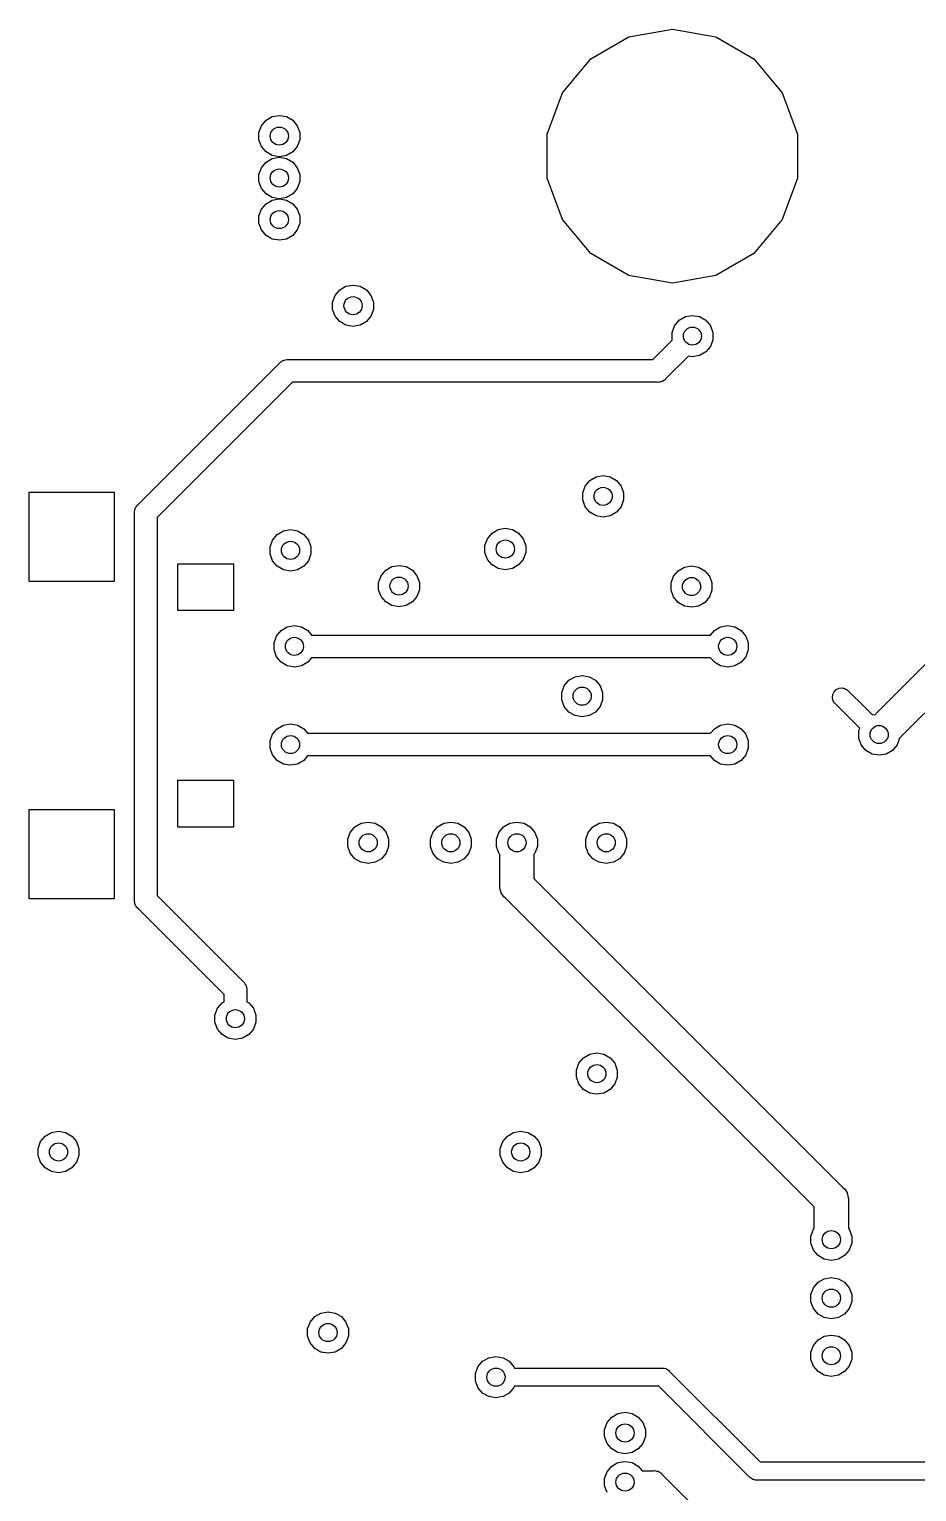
# Model space of a CAD drawing. Extents: x 91.5 to 190.2, y -113.9 to -59.9.
# Drawn here: x 91.75 to 111.62, y -92.69 to -59.93 of the extents above; entities that cross this region are included whole.
import ezdxf

# ---------------------------------------------------------------- set-up
doc = ezdxf.new("R2010")
doc.units = 0
doc.header["$MEASUREMENT"] = 0
doc.layers.add('BLACK', color=7, linetype='CONTINUOUS')

msp = doc.modelspace()

# ---------------------------------------------------------------- linework, layer by layer
at = {"layer": 'BLACK', "linetype": 'CONTINUOUS'}
for p, q in [((105.178, -60.0983), (106.15, -59.9268)), ((106.15, -59.9268), (107.122, -60.0983)), ((104.322, -60.592), (105.178, -60.0983)), ((107.122, -60.0983), (107.978, -60.592)), ((103.688, -61.3484), (104.322, -60.592)), ((107.978, -60.592), (108.612, -61.3484)), ((103.35, -62.2763), (103.688, -61.3484)), ((108.612, -61.3484), (108.95, -62.2763)), ((97.0516, -61.9644), (97.1912, -61.8837)), ((97.1912, -61.8837), (97.35, -61.8557)), ((97.35, -61.8557), (97.5088, -61.8837)), ((97.5088, -61.8837), (97.6484, -61.9644)), ((96.8928, -62.2394), (96.9479, -62.0879)), ((96.8928, -62.4006), (96.8928, -62.2394)), ((96.9479, -62.0879), (97.0516, -61.9644)), ((97.6484, -61.9644), (97.7521, -62.0879)), ((97.7521, -62.0879), (97.8072, -62.2394)), ((97.8072, -62.2394), (97.8072, -62.4006)), ((96.9479, -62.5521), (96.8928, -62.4006)), ((97.0516, -62.6756), (96.9479, -62.5521)), ((97.7521, -62.5521), (97.6484, -62.6756)), ((97.8072, -62.4006), (97.7521, -62.5521)), ((103.35, -63.2637), (103.35, -62.2763)), ((108.95, -62.2763), (108.95, -63.2637)), ((97.1912, -62.7563), (97.0516, -62.6756)), ((97.0516, -62.9044), (97.1912, -62.8237)), ((97.35, -62.7843), (97.1912, -62.7563)), ((97.1912, -62.8237), (97.35, -62.7957)), ((97.5088, -62.7563), (97.35, -62.7843)), ((97.35, -62.7957), (97.5088, -62.8237)), ((97.6484, -62.6756), (97.5088, -62.7563)), ((97.5088, -62.8237), (97.6484, -62.9044)), ((96.8928, -63.1794), (96.9479, -63.0279)), ((96.8928, -63.3406), (96.8928, -63.1794)), ((96.9479, -63.0279), (97.0516, -62.9044)), ((97.6484, -62.9044), (97.7521, -63.0279)), ((97.7521, -63.0279), (97.8072, -63.1794)), ((97.8072, -63.1794), (97.8072, -63.3406)), ((96.9479, -63.4921), (96.8928, -63.3406)), ((97.0516, -63.6156), (96.9479, -63.4921)), ((97.7521, -63.4921), (97.6484, -63.6156)), ((97.8072, -63.3406), (97.7521, -63.4921)), ((103.688, -64.1916), (103.35, -63.2637)), ((108.95, -63.2637), (108.612, -64.1916)), ((96.9479, -63.9579), (97.0516, -63.8344)), ((97.1912, -63.6963), (97.0516, -63.6156)), ((97.0516, -63.8344), (97.1912, -63.7537)), ((97.35, -63.7243), (97.1912, -63.6963)), ((97.1912, -63.7537), (97.35, -63.7257)), ((97.5088, -63.6963), (97.35, -63.7243)), ((97.35, -63.7257), (97.5088, -63.7537)), ((97.6484, -63.6156), (97.5088, -63.6963)), ((97.5088, -63.7537), (97.6484, -63.8344)), ((97.6484, -63.8344), (97.7521, -63.9579)), ((96.8928, -64.1094), (96.9479, -63.9579)), ((96.8928, -64.2706), (96.8928, -64.1094)), ((97.7521, -63.9579), (97.8072, -64.1094)), ((97.8072, -64.1094), (97.8072, -64.2706)), ((104.322, -64.948), (103.688, -64.1916)), ((108.612, -64.1916), (107.978, -64.948)), ((96.9479, -64.4221), (96.8928, -64.2706)), ((97.0516, -64.5456), (96.9479, -64.4221)), ((97.7521, -64.4221), (97.6484, -64.5456)), ((97.8072, -64.2706), (97.7521, -64.4221)), ((97.1912, -64.6263), (97.0516, -64.5456)), ((97.35, -64.6543), (97.1912, -64.6263)), ((97.5088, -64.6263), (97.35, -64.6543)), ((97.6484, -64.5456), (97.5088, -64.6263)), ((105.178, -65.4417), (104.322, -64.948)), ((107.978, -64.948), (107.122, -65.4417)), ((106.15, -65.6132), (105.178, -65.4417)), ((107.122, -65.4417), (106.15, -65.6132)), ((98.5979, -65.8879), (98.7016, -65.7644)), ((98.7016, -65.7644), (98.8412, -65.6837)), ((98.8412, -65.6837), (99, -65.6557)), ((99, -65.6557), (99.1588, -65.6837)), ((99.1588, -65.6837), (99.2984, -65.7644)), ((99.2984, -65.7644), (99.4021, -65.8879)), ((98.5428, -66.0394), (98.5979, -65.8879)), ((98.5428, -66.2006), (98.5428, -66.0394)), ((99.4021, -65.8879), (99.4572, -66.0394)), ((99.4572, -66.0394), (99.4572, -66.2006)), ((98.5979, -66.3521), (98.5428, -66.2006)), ((98.7016, -66.4756), (98.5979, -66.3521)), ((98.8412, -66.5563), (98.7016, -66.4756)), ((99.2984, -66.4756), (99.1588, -66.5563)), ((99.4021, -66.3521), (99.2984, -66.4756)), ((99.4572, -66.2006), (99.4021, -66.3521)), ((106.198, -66.5679), (106.302, -66.4444)), ((106.302, -66.4444), (106.441, -66.3637)), ((106.441, -66.3637), (106.6, -66.3357)), ((106.6, -66.3357), (106.759, -66.3637)), ((106.759, -66.3637), (106.898, -66.4444)), ((106.898, -66.4444), (107.002, -66.5679)), ((99, -66.5843), (98.8412, -66.5563)), ((99.1588, -66.5563), (99, -66.5843)), ((106.143, -66.7194), (106.198, -66.5679)), ((106.143, -66.8806), (106.143, -66.7194)), ((107.002, -66.5679), (107.057, -66.7194)), ((107.057, -66.7194), (107.057, -66.8806)), ((105.715, -67.326), (106.147, -66.8934)), ((106.147, -66.8934), (106.143, -66.8806)), ((106.898, -67.1556), (106.759, -67.2363)), ((107.002, -67.0321), (106.898, -67.1556)), ((107.057, -66.8806), (107.002, -67.0321)), ((94.1882, -70.5726), (97.3526, -67.4082)), ((97.3526, -67.4082), (97.3742, -67.3824)), ((97.3742, -67.3824), (97.4034, -67.3656)), ((97.4034, -67.3656), (97.431, -67.3462)), ((97.431, -67.3462), (97.442, -67.3433)), ((97.442, -67.3433), (97.4518, -67.3376)), ((97.4518, -67.3376), (97.485, -67.3318)), ((97.485, -67.3318), (97.5175, -67.3231)), ((97.5175, -67.3231), (97.5511, -67.326)), ((97.5511, -67.326), (105.715, -67.326)), ((106.511, -67.2485), (106.007, -67.7518)), ((106.6, -67.2643), (106.511, -67.2485)), ((106.759, -67.2363), (106.6, -67.2643)), ((105.957, -67.7944), (105.929, -67.8138)), ((105.986, -67.7776), (105.957, -67.7944)), ((106.007, -67.7518), (105.986, -67.7776)), ((97.6452, -67.834), (94.614, -70.8652)), ((105.809, -67.834), (97.6452, -67.834)), ((105.842, -67.8369), (105.809, -67.834)), ((105.875, -67.8282), (105.842, -67.8369)), ((105.908, -67.8224), (105.875, -67.8282)), ((105.918, -67.8167), (105.908, -67.8224)), ((105.929, -67.8138), (105.918, -67.8167)), ((104.198, -70.1579), (104.302, -70.0344)), ((104.302, -70.0344), (104.441, -69.9537)), ((104.441, -69.9537), (104.6, -69.9257)), ((104.6, -69.9257), (104.759, -69.9537)), ((104.759, -69.9537), (104.898, -70.0344)), ((104.898, -70.0344), (105.002, -70.1579)), ((91.75, -72.2938), (91.75, -70.2938)), ((91.75, -70.2938), (93.65, -70.2938)), ((93.65, -70.2938), (93.65, -72.2938)), ((104.143, -70.3094), (104.198, -70.1579)), ((104.143, -70.4706), (104.143, -70.3094)), ((105.002, -70.1579), (105.057, -70.3094)), ((105.057, -70.3094), (105.057, -70.4706)), ((94.1031, -70.7375), (94.1118, -70.705)), ((94.106, -70.7711), (94.1031, -70.7375)), ((94.1118, -70.705), (94.1176, -70.6718)), ((94.1176, -70.6718), (94.1233, -70.662)), ((94.1233, -70.662), (94.1262, -70.651)), ((94.1262, -70.651), (94.1456, -70.6234)), ((94.1456, -70.6234), (94.1624, -70.5942)), ((94.1624, -70.5942), (94.1882, -70.5726)), ((104.198, -70.6221), (104.143, -70.4706)), ((104.302, -70.7456), (104.198, -70.6221)), ((104.441, -70.8263), (104.302, -70.7456)), ((104.898, -70.7456), (104.759, -70.8263)), ((105.002, -70.6221), (104.898, -70.7456)), ((105.057, -70.4706), (105.002, -70.6221)), ((94.106, -79.4261), (94.106, -70.7711)), ((94.614, -70.8652), (94.614, -79.332)), ((104.6, -70.8543), (104.441, -70.8263)), ((104.759, -70.8263), (104.6, -70.8543)), ((97.1428, -71.5194), (97.1979, -71.3679)), ((97.1979, -71.3679), (97.3016, -71.2444)), ((97.3016, -71.2444), (97.4412, -71.1637)), ((97.4412, -71.1637), (97.6, -71.1357)), ((97.6, -71.1357), (97.7588, -71.1637)), ((97.7588, -71.1637), (97.8984, -71.2444)), ((97.8984, -71.2444), (98.0021, -71.3679)), ((98.0021, -71.3679), (98.0572, -71.5194)), ((101.953, -71.4894), (102.008, -71.3379)), ((102.008, -71.3379), (102.112, -71.2144)), ((102.112, -71.2144), (102.251, -71.1337)), ((102.251, -71.1337), (102.41, -71.1057)), ((102.41, -71.1057), (102.569, -71.1337)), ((102.569, -71.1337), (102.708, -71.2144)), ((102.708, -71.2144), (102.812, -71.3379)), ((102.812, -71.3379), (102.867, -71.4894)), ((97.1428, -71.6806), (97.1428, -71.5194)), ((97.1979, -71.8321), (97.1428, -71.6806)), ((98.0572, -71.6806), (98.0021, -71.8321)), ((98.0572, -71.5194), (98.0572, -71.6806)), ((101.953, -71.6506), (101.953, -71.4894)), ((102.008, -71.8021), (101.953, -71.6506)), ((102.867, -71.6506), (102.812, -71.8021)), ((102.867, -71.4894), (102.867, -71.6506)), ((95.075, -72.95), (95.075, -71.9)), ((95.075, -71.9), (96.325, -71.9)), ((96.325, -71.9), (96.325, -72.95)), ((97.3016, -71.9556), (97.1979, -71.8321)), ((97.4412, -72.0363), (97.3016, -71.9556)), ((97.6, -72.0643), (97.4412, -72.0363)), ((97.7588, -72.0363), (97.6, -72.0643)), ((97.8984, -71.9556), (97.7588, -72.0363)), ((98.0021, -71.8321), (97.8984, -71.9556)), ((99.6279, -72.1679), (99.7316, -72.0444)), ((99.7316, -72.0444), (99.8712, -71.9637)), ((99.8712, -71.9637), (100.03, -71.9357)), ((100.03, -71.9357), (100.189, -71.9637)), ((100.189, -71.9637), (100.328, -72.0444)), ((100.328, -72.0444), (100.432, -72.1679)), ((102.112, -71.9256), (102.008, -71.8021)), ((102.251, -72.0063), (102.112, -71.9256)), ((102.41, -72.0343), (102.251, -72.0063)), ((102.569, -72.0063), (102.41, -72.0343)), ((102.708, -71.9256), (102.569, -72.0063)), ((102.812, -71.8021), (102.708, -71.9256)), ((106.178, -72.1779), (106.282, -72.0544)), ((106.282, -72.0544), (106.421, -71.9737)), ((106.421, -71.9737), (106.58, -71.9457)), ((106.58, -71.9457), (106.739, -71.9737)), ((106.739, -71.9737), (106.878, -72.0544)), ((106.878, -72.0544), (106.982, -72.1779)), ((93.65, -72.2938), (91.75, -72.2938)), ((99.5728, -72.3194), (99.6279, -72.1679)), ((99.5728, -72.4806), (99.5728, -72.3194)), ((100.432, -72.1679), (100.487, -72.3194)), ((100.487, -72.3194), (100.487, -72.4806)), ((106.123, -72.3294), (106.178, -72.1779)), ((106.123, -72.4906), (106.123, -72.3294)), ((106.982, -72.1779), (107.037, -72.3294)), ((107.037, -72.3294), (107.037, -72.4906)), ((99.6279, -72.6321), (99.5728, -72.4806)), ((99.7316, -72.7556), (99.6279, -72.6321)), ((100.432, -72.6321), (100.328, -72.7556)), ((100.487, -72.4806), (100.432, -72.6321)), ((106.178, -72.6421), (106.123, -72.4906)), ((106.282, -72.7656), (106.178, -72.6421)), ((106.982, -72.6421), (106.878, -72.7656)), ((107.037, -72.4906), (106.982, -72.6421)), ((96.325, -72.95), (95.075, -72.95)), ((99.8712, -72.8363), (99.7316, -72.7556)), ((100.03, -72.8643), (99.8712, -72.8363)), ((100.189, -72.8363), (100.03, -72.8643)), ((100.328, -72.7556), (100.189, -72.8363)), ((106.421, -72.8463), (106.282, -72.7656)), ((106.58, -72.8743), (106.421, -72.8463)), ((106.739, -72.8463), (106.58, -72.8743)), ((106.878, -72.7656), (106.739, -72.8463)), ((97.3891, -73.3944), (97.5287, -73.3137)), ((97.5287, -73.3137), (97.6875, -73.2857)), ((97.6875, -73.2857), (97.8463, -73.3137)), ((97.8463, -73.3137), (97.9859, -73.3944)), ((107.092, -73.3944), (107.231, -73.3137)), ((107.231, -73.3137), (107.39, -73.2857)), ((107.39, -73.2857), (107.549, -73.3137)), ((107.549, -73.3137), (107.688, -73.3944)), ((97.2303, -73.6694), (97.2855, -73.5179)), ((97.2303, -73.8306), (97.2303, -73.6694)), ((97.2855, -73.5179), (97.3891, -73.3944)), ((97.9859, -73.3944), (98.0712, -73.496)), ((98.0712, -73.496), (107.006, -73.496)), ((107.006, -73.496), (107.092, -73.3944)), ((107.688, -73.3944), (107.792, -73.5179)), ((107.792, -73.5179), (107.847, -73.6694)), ((107.847, -73.6694), (107.847, -73.8306)), ((110.689, -75.2767), (112.534, -73.4323)), ((97.2855, -73.9821), (97.2303, -73.8306)), ((97.3891, -74.1056), (97.2855, -73.9821)), ((98.0712, -74.004), (97.9859, -74.1056)), ((107.006, -74.004), (98.0712, -74.004)), ((107.092, -74.1056), (107.006, -74.004)), ((107.792, -73.9821), (107.688, -74.1056)), ((107.847, -73.8306), (107.792, -73.9821)), ((97.5287, -74.1863), (97.3891, -74.1056)), ((97.6875, -74.2143), (97.5287, -74.1863)), ((97.8463, -74.1863), (97.6875, -74.2143)), ((97.9859, -74.1056), (97.8463, -74.1863)), ((107.231, -74.1863), (107.092, -74.1056)), ((107.39, -74.2143), (107.231, -74.1863)), ((107.549, -74.1863), (107.39, -74.2143)), ((107.688, -74.1056), (107.549, -74.1863)), ((112.973, -74.071), (111.237, -75.8072)), ((103.673, -74.785), (103.728, -74.6335)), ((103.728, -74.6335), (103.832, -74.51)), ((103.832, -74.51), (103.971, -74.4293)), ((103.971, -74.4293), (104.13, -74.4013)), ((104.13, -74.4013), (104.289, -74.4293)), ((104.289, -74.4293), (104.428, -74.51)), ((104.428, -74.51), (104.532, -74.6335)), ((104.532, -74.6335), (104.587, -74.785)), ((109.822, -74.716), (109.887, -74.6857)), ((109.887, -74.6857), (109.958, -74.6795)), ((109.958, -74.6795), (110.027, -74.698)), ((103.673, -74.9462), (103.673, -74.785)), ((103.728, -75.0977), (103.673, -74.9462)), ((104.587, -74.9462), (104.532, -75.0977)), ((104.587, -74.785), (104.587, -74.9462)), ((109.734, -74.903), (109.741, -74.8316)), ((109.753, -74.9722), (109.734, -74.903)), ((109.741, -74.8316), (109.771, -74.7667)), ((109.784, -75.0161), (109.753, -74.9722)), ((109.771, -74.7667), (109.822, -74.716)), ((110.192, -75.4241), (109.784, -75.0161)), ((110.027, -74.698), (110.071, -74.7287)), ((110.071, -74.7287), (110.479, -75.1367)), ((103.832, -75.2212), (103.728, -75.0977)), ((103.971, -75.3019), (103.832, -75.2212)), ((104.13, -75.3299), (103.971, -75.3019)), ((104.289, -75.3019), (104.13, -75.3299)), ((104.428, -75.2212), (104.289, -75.3019)), ((104.532, -75.0977), (104.428, -75.2212)), ((110.479, -75.1367), (110.479, -75.1367)), ((110.479, -75.1367), (110.63, -75.2873)), ((110.63, -75.2873), (110.689, -75.2767)), ((97.1979, -75.7179), (97.3016, -75.5944)), ((97.3016, -75.5944), (97.4412, -75.5137)), ((97.4412, -75.5137), (97.6, -75.4857)), ((97.6, -75.4857), (97.7588, -75.5137)), ((97.7588, -75.5137), (97.8984, -75.5944)), ((97.8984, -75.5944), (97.9837, -75.696)), ((107.006, -75.696), (107.092, -75.5944)), ((107.092, -75.5944), (107.231, -75.5137)), ((107.231, -75.5137), (107.39, -75.4857)), ((107.39, -75.4857), (107.549, -75.5137)), ((107.549, -75.5137), (107.688, -75.5944)), ((107.688, -75.5944), (107.792, -75.7179)), ((110.347, -75.579), (110.192, -75.4241)), ((110.192, -75.4241), (110.192, -75.4241)), ((110.323, -75.6444), (110.347, -75.579)), ((110.323, -75.8056), (110.323, -75.6444)), ((97.1428, -75.8694), (97.1979, -75.7179)), ((97.1428, -76.0306), (97.1428, -75.8694)), ((97.9837, -75.696), (107.006, -75.696)), ((107.792, -75.7179), (107.847, -75.8694)), ((107.847, -75.8694), (107.847, -76.0306)), ((110.378, -75.9571), (110.323, -75.8056)), ((110.482, -76.0806), (110.378, -75.9571)), ((111.182, -75.9571), (111.078, -76.0806)), ((111.237, -75.8072), (111.182, -75.9571)), ((97.1979, -76.1821), (97.1428, -76.0306)), ((97.3016, -76.3056), (97.1979, -76.1821)), ((97.4412, -76.3863), (97.3016, -76.3056)), ((97.8984, -76.3056), (97.7588, -76.3863)), ((97.9837, -76.204), (97.8984, -76.3056)), ((107.006, -76.204), (97.9837, -76.204)), ((107.092, -76.3056), (107.006, -76.204)), ((107.231, -76.3863), (107.092, -76.3056)), ((107.688, -76.3056), (107.549, -76.3863)), ((107.792, -76.1821), (107.688, -76.3056)), ((107.847, -76.0306), (107.792, -76.1821)), ((110.621, -76.1613), (110.482, -76.0806)), ((110.78, -76.1893), (110.621, -76.1613)), ((110.939, -76.1613), (110.78, -76.1893)), ((111.078, -76.0806), (110.939, -76.1613)), ((97.6, -76.4143), (97.4412, -76.3863)), ((97.7588, -76.3863), (97.6, -76.4143)), ((107.39, -76.4143), (107.231, -76.3863)), ((107.549, -76.3863), (107.39, -76.4143)), ((95.075, -77.8), (95.075, -76.75)), ((95.075, -76.75), (96.325, -76.75)), ((96.325, -76.75), (96.325, -77.8)), ((91.75, -79.4062), (91.75, -77.4062)), ((91.75, -77.4062), (93.65, -77.4062)), ((93.65, -77.4062), (93.65, -79.4062)), ((96.325, -77.8), (95.075, -77.8)), ((98.8828, -78.0694), (98.9379, -77.9179)), ((98.9379, -77.9179), (99.0416, -77.7944)), ((99.0416, -77.7944), (99.1812, -77.7137)), ((99.1812, -77.7137), (99.34, -77.6857)), ((99.34, -77.6857), (99.4988, -77.7137)), ((99.4988, -77.7137), (99.6384, -77.7944)), ((99.6384, -77.7944), (99.7421, -77.9179)), ((99.7421, -77.9179), (99.7972, -78.0694)), ((100.733, -78.0694), (100.788, -77.9179)), ((100.788, -77.9179), (100.892, -77.7944)), ((100.892, -77.7944), (101.031, -77.7137)), ((101.031, -77.7137), (101.19, -77.6857)), ((101.19, -77.6857), (101.349, -77.7137)), ((101.349, -77.7137), (101.488, -77.7944)), ((101.488, -77.7944), (101.592, -77.9179)), ((101.592, -77.9179), (101.647, -78.0694)), ((102.213, -78.0694), (102.268, -77.9179)), ((102.268, -77.9179), (102.372, -77.7944)), ((102.372, -77.7944), (102.511, -77.7137)), ((102.511, -77.7137), (102.67, -77.6857)), ((102.67, -77.6857), (102.829, -77.7137)), ((102.829, -77.7137), (102.968, -77.7944)), ((102.968, -77.7944), (103.072, -77.9179)), ((103.072, -77.9179), (103.127, -78.0694)), ((104.213, -78.0694), (104.268, -77.9179)), ((104.268, -77.9179), (104.372, -77.7944)), ((104.372, -77.7944), (104.511, -77.7137)), ((104.511, -77.7137), (104.67, -77.6857)), ((104.67, -77.6857), (104.829, -77.7137)), ((104.829, -77.7137), (104.968, -77.7944)), ((104.968, -77.7944), (105.072, -77.9179)), ((105.072, -77.9179), (105.127, -78.0694)), ((98.8828, -78.2306), (98.8828, -78.0694)), ((98.9379, -78.3821), (98.8828, -78.2306)), ((99.7972, -78.2306), (99.7421, -78.3821)), ((99.7972, -78.0694), (99.7972, -78.2306)), ((100.733, -78.2306), (100.733, -78.0694)), ((100.788, -78.3821), (100.733, -78.2306)), ((101.647, -78.2306), (101.592, -78.3821)), ((101.647, -78.0694), (101.647, -78.2306)), ((102.213, -78.2306), (102.213, -78.0694)), ((102.268, -78.3821), (102.213, -78.2306)), ((103.127, -78.2306), (103.072, -78.3821)), ((103.127, -78.0694), (103.127, -78.2306)), ((104.213, -78.2306), (104.213, -78.0694)), ((104.268, -78.3821), (104.213, -78.2306)), ((105.127, -78.2306), (105.072, -78.3821)), ((105.127, -78.0694), (105.127, -78.2306)), ((99.0416, -78.5056), (98.9379, -78.3821)), ((99.1812, -78.5863), (99.0416, -78.5056)), ((99.34, -78.6143), (99.1812, -78.5863)), ((99.4988, -78.5863), (99.34, -78.6143)), ((99.6384, -78.5056), (99.4988, -78.5863)), ((99.7421, -78.3821), (99.6384, -78.5056)), ((100.892, -78.5056), (100.788, -78.3821)), ((101.031, -78.5863), (100.892, -78.5056)), ((101.19, -78.6143), (101.031, -78.5863)), ((101.349, -78.5863), (101.19, -78.6143)), ((101.488, -78.5056), (101.349, -78.5863)), ((101.592, -78.3821), (101.488, -78.5056)), ((102.289, -78.4072), (102.268, -78.3821)), ((102.289, -79.0934), (102.289, -78.4072)), ((103.072, -78.3821), (103.051, -78.4072)), ((103.051, -78.4072), (103.051, -78.9522)), ((104.372, -78.5056), (104.268, -78.3821)), ((104.511, -78.5863), (104.372, -78.5056)), ((104.67, -78.6143), (104.511, -78.5863)), ((104.829, -78.5863), (104.67, -78.6143)), ((104.968, -78.5056), (104.829, -78.5863)), ((105.072, -78.3821), (104.968, -78.5056)), ((102.285, -79.1437), (102.289, -79.0934)), ((102.298, -79.1925), (102.285, -79.1437)), ((102.306, -79.2423), (102.298, -79.1925)), ((102.315, -79.2571), (102.306, -79.2423)), ((102.319, -79.2735), (102.315, -79.2571)), ((102.348, -79.3149), (102.319, -79.2735)), ((103.051, -78.9522), (109.968, -85.8688)), ((93.65, -79.4062), (91.75, -79.4062)), ((94.1031, -79.4597), (94.106, -79.4261)), ((94.1118, -79.4922), (94.1031, -79.4597)), ((94.1176, -79.5254), (94.1118, -79.4922)), ((94.1233, -79.5352), (94.1176, -79.5254)), ((94.1262, -79.5462), (94.1233, -79.5352)), ((94.1456, -79.5738), (94.1262, -79.5462)), ((94.1624, -79.603), (94.1456, -79.5738)), ((94.1882, -79.6246), (94.1624, -79.603)), ((94.614, -79.332), (96.538, -81.256)), ((102.374, -79.3587), (102.348, -79.3149)), ((102.412, -79.3912), (102.374, -79.3587)), ((109.329, -86.3078), (102.412, -79.3912)), ((96.1122, -81.5486), (94.1882, -79.6246)), ((96.1122, -81.7087), (96.1122, -81.5486)), ((96.538, -81.256), (96.5638, -81.2776)), ((96.5638, -81.2776), (96.5807, -81.3068)), ((96.5807, -81.3068), (96.6, -81.3344)), ((96.6, -81.3344), (96.6029, -81.3454)), ((96.6029, -81.3454), (96.6086, -81.3552)), ((96.6086, -81.3552), (96.6145, -81.3884)), ((96.6145, -81.3884), (96.6232, -81.4209)), ((96.6232, -81.4209), (96.6202, -81.4545)), ((96.6202, -81.4545), (96.6202, -81.7087)), ((95.909, -82.0094), (95.9642, -81.8579)), ((95.9642, -81.8579), (96.0678, -81.7344)), ((96.0678, -81.7344), (96.1122, -81.7087)), ((96.6202, -81.7087), (96.6647, -81.7344)), ((96.6647, -81.7344), (96.7683, -81.8579)), ((96.7683, -81.8579), (96.8234, -82.0094)), ((95.909, -82.1706), (95.909, -82.0094)), ((95.9642, -82.3221), (95.909, -82.1706)), ((96.8234, -82.1706), (96.7683, -82.3221)), ((96.8234, -82.0094), (96.8234, -82.1706)), ((96.0678, -82.4456), (95.9642, -82.3221)), ((96.2075, -82.5263), (96.0678, -82.4456)), ((96.3662, -82.5543), (96.2075, -82.5263)), ((96.525, -82.5263), (96.3662, -82.5543)), ((96.6647, -82.4456), (96.525, -82.5263)), ((96.7683, -82.3221), (96.6647, -82.4456)), ((104.301, -82.8837), (104.46, -82.8557)), ((104.46, -82.8557), (104.619, -82.8837)), ((104.003, -83.2394), (104.058, -83.0879)), ((104.058, -83.0879), (104.162, -82.9644)), ((104.162, -82.9644), (104.301, -82.8837)), ((104.619, -82.8837), (104.758, -82.9644)), ((104.758, -82.9644), (104.862, -83.0879)), ((104.862, -83.0879), (104.917, -83.2394)), ((104.003, -83.4006), (104.003, -83.2394)), ((104.058, -83.5521), (104.003, -83.4006)), ((104.917, -83.4006), (104.862, -83.5521)), ((104.917, -83.2394), (104.917, -83.4006)), ((104.162, -83.6756), (104.058, -83.5521)), ((104.301, -83.7563), (104.162, -83.6756)), ((104.46, -83.7843), (104.301, -83.7563)), ((104.619, -83.7563), (104.46, -83.7843)), ((104.758, -83.6756), (104.619, -83.7563)), ((104.862, -83.5521), (104.758, -83.6756)), ((91.9478, -84.9944), (92.0029, -84.8429)), ((92.0029, -84.8429), (92.1066, -84.7194)), ((92.1066, -84.7194), (92.2462, -84.6387)), ((92.2462, -84.6387), (92.405, -84.6107)), ((92.405, -84.6107), (92.5638, -84.6387)), ((92.5638, -84.6387), (92.7034, -84.7194)), ((92.7034, -84.7194), (92.8071, -84.8429)), ((92.8071, -84.8429), (92.8622, -84.9944)), ((102.298, -84.9944), (102.353, -84.8429)), ((102.353, -84.8429), (102.457, -84.7194)), ((102.457, -84.7194), (102.596, -84.6387)), ((102.596, -84.6387), (102.755, -84.6107)), ((102.755, -84.6107), (102.914, -84.6387)), ((102.914, -84.6387), (103.053, -84.7194)), ((103.053, -84.7194), (103.157, -84.8429)), ((103.157, -84.8429), (103.212, -84.9944)), ((91.9478, -85.1556), (91.9478, -84.9944)), ((92.0029, -85.3071), (91.9478, -85.1556)), ((92.8622, -85.1556), (92.8071, -85.3071)), ((92.8622, -84.9944), (92.8622, -85.1556)), ((102.298, -85.1556), (102.298, -84.9944)), ((102.353, -85.3071), (102.298, -85.1556)), ((103.212, -85.1556), (103.157, -85.3071)), ((103.212, -84.9944), (103.212, -85.1556)), ((92.1066, -85.4306), (92.0029, -85.3071)), ((92.2462, -85.5113), (92.1066, -85.4306)), ((92.7034, -85.4306), (92.5638, -85.5113)), ((92.8071, -85.3071), (92.7034, -85.4306)), ((102.457, -85.4306), (102.353, -85.3071)), ((102.596, -85.5113), (102.457, -85.4306)), ((103.053, -85.4306), (102.914, -85.5113)), ((103.157, -85.3071), (103.053, -85.4306)), ((92.405, -85.5393), (92.2462, -85.5113)), ((92.5638, -85.5113), (92.405, -85.5393)), ((102.755, -85.5393), (102.596, -85.5113)), ((102.914, -85.5113), (102.755, -85.5393)), ((109.968, -85.8688), (110.006, -85.9013)), ((110.006, -85.9013), (110.032, -85.9451)), ((110.032, -85.9451), (110.061, -85.9865)), ((110.061, -85.9865), (110.065, -86.0029)), ((110.065, -86.0029), (110.074, -86.0177)), ((110.074, -86.0177), (110.082, -86.0675)), ((110.082, -86.0675), (110.095, -86.1163)), ((110.095, -86.1163), (110.091, -86.1666)), ((109.329, -86.7828), (109.329, -86.3078)), ((110.091, -86.1666), (110.091, -86.7828)), ((109.253, -86.9594), (109.308, -86.8079)), ((109.308, -86.8079), (109.329, -86.7828)), ((110.091, -86.7828), (110.112, -86.8079)), ((110.112, -86.8079), (110.167, -86.9594)), ((109.253, -87.1206), (109.253, -86.9594)), ((109.308, -87.2721), (109.253, -87.1206)), ((110.167, -87.1206), (110.112, -87.2721)), ((110.167, -86.9594), (110.167, -87.1206)), ((109.412, -87.3956), (109.308, -87.2721)), ((109.551, -87.4763), (109.412, -87.3956)), ((110.008, -87.3956), (109.869, -87.4763)), ((110.112, -87.2721), (110.008, -87.3956)), ((109.71, -87.5043), (109.551, -87.4763)), ((109.869, -87.4763), (109.71, -87.5043)), ((109.253, -88.2694), (109.308, -88.1179)), ((109.308, -88.1179), (109.412, -87.9944)), ((109.412, -87.9944), (109.551, -87.9137)), ((109.551, -87.9137), (109.71, -87.8857)), ((109.71, -87.8857), (109.869, -87.9137)), ((109.869, -87.9137), (110.008, -87.9944)), ((110.008, -87.9944), (110.112, -88.1179)), ((110.112, -88.1179), (110.167, -88.2694)), ((109.253, -88.4306), (109.253, -88.2694)), ((109.308, -88.5821), (109.253, -88.4306)), ((110.167, -88.4306), (110.112, -88.5821)), ((110.167, -88.2694), (110.167, -88.4306)), ((98.0379, -88.8879), (98.1416, -88.7644)), ((98.1416, -88.7644), (98.2812, -88.6837)), ((98.2812, -88.6837), (98.44, -88.6557)), ((98.44, -88.6557), (98.5988, -88.6837)), ((98.5988, -88.6837), (98.7384, -88.7644)), ((98.7384, -88.7644), (98.8421, -88.8879)), ((109.412, -88.7056), (109.308, -88.5821)), ((109.551, -88.7863), (109.412, -88.7056)), ((110.008, -88.7056), (109.869, -88.7863)), ((110.112, -88.5821), (110.008, -88.7056)), ((97.9828, -89.0394), (98.0379, -88.8879)), ((97.9828, -89.2006), (97.9828, -89.0394)), ((98.8421, -88.8879), (98.8972, -89.0394)), ((98.8972, -89.0394), (98.8972, -89.2006)), ((109.71, -88.8143), (109.551, -88.7863)), ((109.869, -88.7863), (109.71, -88.8143)), ((98.0379, -89.3521), (97.9828, -89.2006)), ((98.1416, -89.4756), (98.0379, -89.3521)), ((98.8421, -89.3521), (98.7384, -89.4756)), ((98.8972, -89.2006), (98.8421, -89.3521)), ((109.253, -89.5594), (109.308, -89.4079)), ((109.308, -89.4079), (109.412, -89.2844)), ((109.412, -89.2844), (109.551, -89.2037)), ((109.551, -89.2037), (109.71, -89.1757)), ((109.71, -89.1757), (109.869, -89.2037)), ((109.869, -89.2037), (110.008, -89.2844)), ((110.008, -89.2844), (110.112, -89.4079)), ((110.112, -89.4079), (110.167, -89.5594)), ((98.2812, -89.5563), (98.1416, -89.4756)), ((98.44, -89.5843), (98.2812, -89.5563)), ((98.5988, -89.5563), (98.44, -89.5843)), ((98.7384, -89.4756), (98.5988, -89.5563)), ((101.902, -89.7644), (102.041, -89.6837)), ((102.041, -89.6837), (102.2, -89.6557)), ((102.2, -89.6557), (102.359, -89.6837)), ((102.359, -89.6837), (102.498, -89.7644)), ((109.253, -89.7206), (109.253, -89.5594)), ((109.308, -89.8721), (109.253, -89.7206)), ((110.167, -89.7206), (110.112, -89.8721)), ((110.167, -89.5594), (110.167, -89.7206)), ((101.743, -90.0394), (101.798, -89.8879)), ((101.743, -90.2006), (101.743, -90.0394)), ((101.798, -89.8879), (101.902, -89.7644)), ((102.498, -89.7644), (102.602, -89.8879)), ((102.602, -89.8879), (102.613, -89.9168)), ((102.613, -89.9168), (105.921, -89.9168)), ((105.921, -89.9168), (105.948, -89.9145)), ((105.948, -89.9145), (105.974, -89.9214)), ((105.974, -89.9214), (106.001, -89.9261)), ((106.001, -89.9261), (106.008, -89.9306)), ((106.008, -89.9306), (106.017, -89.933)), ((106.017, -89.933), (106.039, -89.9485)), ((106.039, -89.9485), (106.063, -89.9619)), ((106.063, -89.9619), (106.08, -89.9826)), ((106.08, -89.9826), (108.114, -92.0168)), ((109.412, -89.9956), (109.308, -89.8721)), ((109.551, -90.0763), (109.412, -89.9956)), ((109.71, -90.1043), (109.551, -90.0763)), ((109.869, -90.0763), (109.71, -90.1043)), ((110.008, -89.9956), (109.869, -90.0763)), ((110.112, -89.8721), (110.008, -89.9956)), ((101.798, -90.3521), (101.743, -90.2006)), ((101.902, -90.4756), (101.798, -90.3521)), ((102.602, -90.3521), (102.498, -90.4756)), ((102.613, -90.3232), (102.602, -90.3521)), ((105.846, -90.3232), (102.613, -90.3232)), ((107.88, -92.3574), (105.846, -90.3232)), ((102.041, -90.5563), (101.902, -90.4756)), ((102.2, -90.5843), (102.041, -90.5563)), ((102.359, -90.5563), (102.2, -90.5843)), ((102.498, -90.4756), (102.359, -90.5563)), ((104.688, -91.1379), (104.792, -91.0144)), ((104.792, -91.0144), (104.931, -90.9337)), ((104.931, -90.9337), (105.09, -90.9057)), ((105.09, -90.9057), (105.249, -90.9337)), ((105.249, -90.9337), (105.388, -91.0144)), ((105.388, -91.0144), (105.492, -91.1379)), ((104.633, -91.2894), (104.688, -91.1379)), ((104.633, -91.4506), (104.633, -91.2894)), ((105.492, -91.1379), (105.547, -91.2894)), ((105.547, -91.2894), (105.547, -91.4506)), ((104.688, -91.6021), (104.633, -91.4506)), ((104.792, -91.7256), (104.688, -91.6021)), ((104.931, -91.8063), (104.792, -91.7256)), ((105.388, -91.7256), (105.249, -91.8063)), ((105.492, -91.6021), (105.388, -91.7256)), ((105.547, -91.4506), (105.492, -91.6021)), ((104.792, -92.1144), (104.931, -92.0337)), ((105.09, -91.8343), (104.931, -91.8063)), ((104.931, -92.0337), (105.09, -92.0057)), ((105.249, -91.8063), (105.09, -91.8343)), ((105.09, -92.0057), (105.249, -92.0337)), ((105.249, -92.0337), (105.388, -92.1144)), ((108.114, -92.0168), (126.816, -92.0168)), ((104.633, -92.3894), (104.688, -92.2379)), ((104.688, -92.2379), (104.792, -92.1144)), ((105.388, -92.1144), (105.474, -92.216)), ((105.474, -92.216), (105.725, -92.216)), ((105.725, -92.216), (105.759, -92.2131)), ((105.759, -92.2131), (105.792, -92.2218)), ((105.792, -92.2218), (105.825, -92.2276)), ((105.825, -92.2276), (105.835, -92.2333)), ((105.835, -92.2333), (105.846, -92.2362)), ((105.846, -92.2362), (105.873, -92.2556)), ((105.873, -92.2556), (105.902, -92.2724)), ((105.902, -92.2724), (105.924, -92.2982)), ((105.924, -92.2982), (109.482, -95.856)), ((107.897, -92.3781), (107.88, -92.3574)), ((107.921, -92.3915), (107.897, -92.3781)), ((104.633, -92.5506), (104.633, -92.3894)), ((104.688, -92.7021), (104.633, -92.5506)), ((107.943, -92.407), (107.921, -92.3915)), ((107.952, -92.4093), (107.943, -92.407)), ((107.959, -92.4139), (107.952, -92.4093)), ((107.986, -92.4186), (107.959, -92.4139)), ((108.012, -92.4255), (107.986, -92.4186)), ((108.039, -92.4232), (108.012, -92.4255)), ((126.891, -92.4232), (108.039, -92.4232))]:
    msp.add_line(p, q, dxfattribs=at)
at = {"layer": 'BLACK'}
for centre in [(97.35, -62.32), (97.35, -63.26), (97.35, -64.19), (99, -66.12), (106.6, -66.8), (104.6, -70.39), (97.6, -71.6), (102.41, -71.57), (100.03, -72.4), (106.58, -72.41), (97.6875, -73.75), (107.39, -73.75), (104.13, -74.8656), (110.78, -75.725), (97.6, -75.95), (107.39, -75.95), (99.34, -78.15), (101.19, -78.15), (102.67, -78.15), (104.67, -78.15), (96.3662, -82.09), (104.46, -83.32), (92.405, -85.075), (102.755, -85.075), (109.71, -87.04), (109.71, -88.35), (98.44, -89.12), (109.71, -89.64), (102.2, -90.12), (105.09, -91.37), (105.09, -92.47)]:
    msp.add_circle(centre, 0.2032, dxfattribs=at)

doc.saveas('drawing.dxf')
